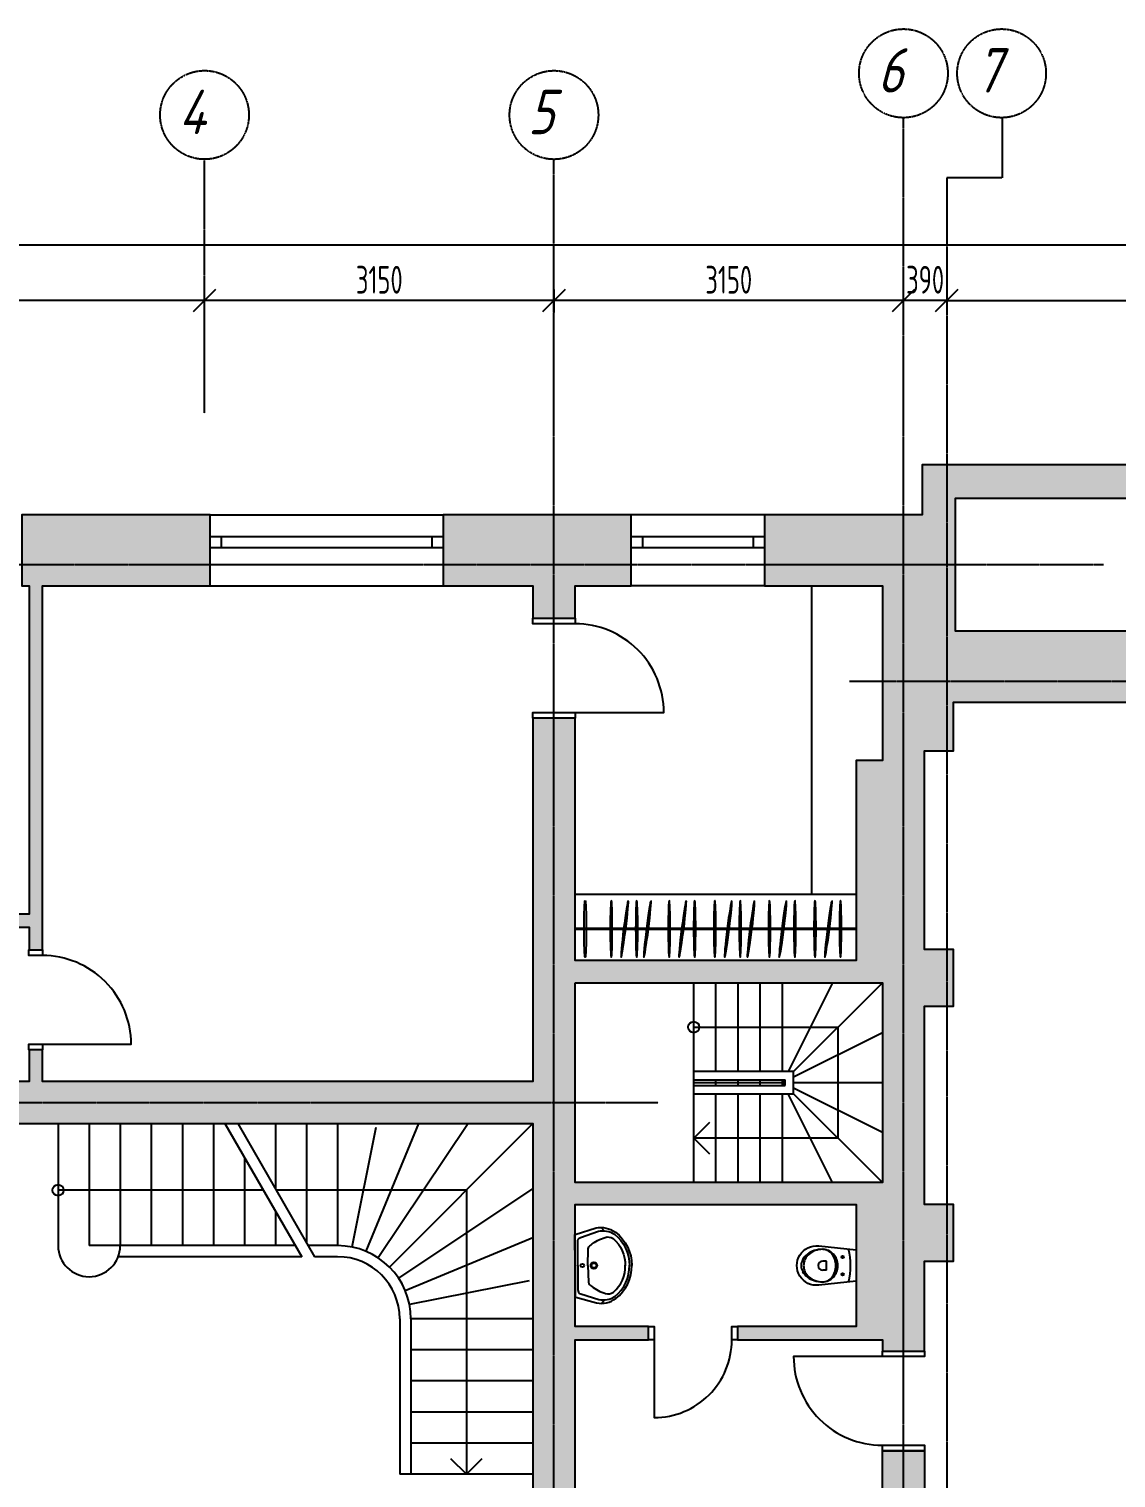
# Model space of a CAD drawing. Header units: millimetres. Extents: x 74752 to 193506, y -83124 to -13126.
# Drawn here: x 88831 to 98630, y -69922 to -56857 of the extents above; entities that cross this region are included whole.
import ezdxf

# ---------------------------------------------------------------- set-up
doc = ezdxf.new("R2010")
doc.units = ezdxf.units.MM
doc.linetypes.add('CENTER2', pattern=[1.125, 0.75, -0.125, 0.125, -0.125])
for name, color, linetype in [('axis', 40, 'CENTER2'), ('dim1', 4, 'Continuous'), ('door_dwgmodels.com', 250, 'Continuous'), ('furniture _san', 36, 'Continuous'), ('hatches', 8, 'Continuous'), ('sanitary', 144, 'Continuous'), ('stairs', 250, 'Continuous'), ('wall', 5, 'Continuous'), ('Windows', 4, 'Continuous')]:
    doc.layers.add(name, color=color, linetype=linetype)
doc.styles.add('ESKD', font='eskd.shx', dxfattribs={"oblique": 15})
doc.styles.add('РАЗМЕР', font='eskd.shx', dxfattribs={"width": 0.8, "height": 250})
doc.dimstyles.new('ISO-26', dxfattribs={"dimscale": 100, "dimtxt": 250, "dimasz": 2, "dimexe": 1, "dimexo": 0, "dimtad": 1, "dimdec": 0, "dimdsep": 46, "dimtxsty": 'РАЗМЕР', "dimblk1": 'OBLIQUE', "dimblk2": 'OBLIQUE', "dimsah": 1, "dimcen": 2.5, "dimadec": 1, "dimazin": 0, "dimtfac": 1, "dimtdec": 0, "dimtmove": 0, "dimatfit": 3, "dimldrblk": 'OBLIQUE', "dimfxl": 1, "dimarcsym": 0})

# ---------------------------------------------------------------- blocks, each defined once
blk = doc.blocks.new('_OBLIQUE')
at = {"color": 0, "linetype": 'ByBlock'}
blk.add_line((-0.5, -0.5), (0.5, 0.5), dxfattribs=at)
blk = doc.blocks.new('*D4')
at = {"layer": 'Defpoints', "color": 0, "transparency": 16777216}
for p in [(97104, -59228, 1), (119324, -59305), (119324, -60345, 1)]:
    blk.add_point(p, dxfattribs=at)
at = {"layer": 'dim1', "color": 0, "lineweight": -2, "transparency": 16777216}
for p, q in [((97104, -59228), (97104, -59405)), ((97104, -59305), (119324, -59305)), ((119324, -60345), (119324, -59205))]:
    blk.add_line(p, q, dxfattribs=at)
at = {"layer": 'dim1', "color": 0, "lineweight": -2, "transparency": 16777216, "xscale": 200, "yscale": 200, "zscale": 200, "rotation": 180}
blk.add_blockref('_OBLIQUE', (97104, -59305), dxfattribs=at)
at = {"layer": 'dim1', "color": 0, "lineweight": -2, "transparency": 16777216, "xscale": 200, "yscale": 200, "zscale": 200}
blk.add_blockref('_OBLIQUE', (119324, -59305), dxfattribs=at)
at = {"layer": 'dim1', "color": 0, "transparency": 16777216, "insert": (108214, -59118), "char_height": 250, "attachment_point": 5, "style": 'РАЗМЕР'}
blk.add_mtext('22220', dxfattribs=at)
blk = doc.blocks.new('*D11')
at = {"layer": 'Defpoints', "color": 0, "transparency": 16777216}
for p in [(80614, -58482, 1), (128934, -58482, 1), (128934, -58802)]:
    blk.add_point(p, dxfattribs=at)
at = {"layer": 'dim1', "color": 0, "lineweight": -2, "transparency": 16777216}
for p, q in [((80614, -58482), (80614, -58902)), ((128934, -58482), (128934, -58902)), ((80614, -58802), (128934, -58802))]:
    blk.add_line(p, q, dxfattribs=at)
at = {"layer": 'dim1', "color": 0, "lineweight": -2, "transparency": 16777216, "xscale": 200, "yscale": 200, "zscale": 200, "rotation": 180}
blk.add_blockref('_OBLIQUE', (80614, -58802), dxfattribs=at)
at = {"layer": 'dim1', "color": 0, "lineweight": -2, "transparency": 16777216, "xscale": 200, "yscale": 200, "zscale": 200}
blk.add_blockref('_OBLIQUE', (128934, -58802), dxfattribs=at)
at = {"layer": 'dim1', "color": 0, "transparency": 16777216, "insert": (104774, -58615), "char_height": 250, "attachment_point": 5, "style": 'РАЗМЕР'}
blk.add_mtext('48020', dxfattribs=at)
blk = doc.blocks.new('*U29')
at = {"color": 0, "linetype": 'ByBlock', "ltscale": 10}
blk.add_lwpolyline([(-50, 0), (-50, 800, 0.414214), (-850, 0)], format="xyb", dxfattribs=at)
at = {"color": 0}
for points in [[(-900, 0), (-850, 0), (-850, -121), (-900, -121)], [(-50, 0), (0, 0), (0, -121), (-50, -121)]]:
    blk.add_lwpolyline(points, close=True, dxfattribs=at)
blk = doc.blocks.new('*U32')
at = {"color": 0, "linetype": 'ByBlock', "ltscale": 10}
blk.add_lwpolyline([(-50, 0), (-50, 800, 0.414214), (-850, 0)], format="xyb", dxfattribs=at)
at = {"color": 0}
for points in [[(-900, 0), (-850, 0), (-850, -380), (-900, -380)], [(-50, 0), (0, 0), (0, -380), (-50, -380)]]:
    blk.add_lwpolyline(points, close=True, dxfattribs=at)
blk = doc.blocks.new('v1')
at = {"color": 0}
for p, q in [((41, -270), (-41, -270)), ((-41, -270), (-41, -303)), ((41, -270), (41, -303))]:
    blk.add_line(p, q, dxfattribs=at)
blk.add_lwpolyline([(-141, 0), (141, 0), (177, -339, -1.109549), (-177, -339), (-141, 0)], format="xyb", dxfattribs=at)
for centre in [(-78, -123), (78, -123)]:
    blk.add_circle(centre, 9.95, dxfattribs=at)
for centre, radius, start, end in [((0, -615), 564, 74.7124, 105.2876), ((-17, -303), 129, 156.1873, 180), ((-17, -303), 129, 156.1873, 180), ((-50, -303), 96.8, 152.905, 180), ((-9, -307), 138, 133.1854, 156.1873), ((-9, -307), 138, 133.1854, 156.1873), ((-26, -315), 124, 128.9942, 152.905), ((-3, -313), 146, 111.2448, 133.1854), ((-3, -313), 146, 111.2448, 133.1854), ((-10, -335), 149, 108.5391, 128.9942), ((0, -322), 156, 90, 111.2448), ((0, -322), 156, 90, 111.2448), ((0, -365), 180, 90, 108.5391), ((0, -322), 156, 68.7552, 90), ((0, -322), 156, 68.7552, 90), ((0, -365), 180, 71.4609, 90), ((3, -313), 146, 46.8146, 68.7552), ((3, -313), 146, 46.8146, 68.7552), ((10, -335), 149, 51.0058, 71.4609), ((9, -307), 138, 23.8127, 46.8146), ((9, -307), 138, 23.8127, 46.8146), ((26, -315), 124, 27.095, 51.0058), ((17, -303), 129, 0, 23.8127), ((17, -303), 129, 0, 23.8127), ((50, -303), 96.8, 0, 27.095), ((109, -303), 256, 180, 197.3785), ((55, -303), 202, 180, 199.4203), ((55, -303), 202, 180, 199.4203), ((28, -313), 173, 199.4203, 220.4025), ((28, -313), 173, 199.4203, 220.4025), ((56, -320), 200, 197.3785, 217.0738), ((0, -303), 41.2, 180, 0), ((-28, -313), 173, 319.5975, 340.5797), ((-28, -313), 173, 319.5975, 340.5797), ((-56, -320), 200, 322.9262, 342.6215), ((-109, -303), 256, 342.6215, 0), ((-55, -303), 202, 340.5797, 0), ((-55, -303), 202, 340.5797, 0), ((11, -327), 151, 220.4025, 244.0498), ((11, -327), 151, 220.4025, 244.0498), ((22, -346), 157, 217.0738, 241.268), ((0, -350), 125, 244.0498, 270), ((0, -350), 125, 244.0498, 270), ((0, -385), 112, 241.268, 270), ((0, -350), 125, 270, 295.9502), ((0, -350), 125, 270, 295.9502), ((0, -385), 112, 270, 298.732), ((-22, -346), 157, 298.732, 322.9262), ((-11, -327), 151, 295.9502, 319.5975), ((-11, -327), 151, 295.9502, 319.5975)]:
    blk.add_arc(centre, radius, start, end, dxfattribs=at)
blk = doc.blocks.new('*U33')
at = {"color": 0, "linetype": 'ByBlock', "ltscale": 10}
blk.add_lwpolyline([(-50, 0), (-50, 800, 0.414214), (-850, 0)], format="xyb", dxfattribs=at)
at = {"color": 0}
for points in [[(-900, 0), (-850, 0), (-850, -380), (-900, -380)], [(-50, 0), (0, 0), (0, -380), (-50, -380)]]:
    blk.add_lwpolyline(points, close=True, dxfattribs=at)
blk = doc.blocks.new('*U25')
at = {"color": 0}
for p, q in [((0, 0), (1200, 0)), ((100, 0), (100, -100)), ((1100, 0), (1100, -100)), ((0, -100), (1200, -100))]:
    blk.add_line(p, q, dxfattribs=at)
blk = doc.blocks.new('*U26')
at = {"color": 0}
for p, q in [((0, 0), (2100, 0)), ((100, 0), (100, -100)), ((2000, 0), (2000, -100)), ((0, -100), (2100, -100))]:
    blk.add_line(p, q, dxfattribs=at)
blk = doc.blocks.new('*U50')
at = {"color": 0, "linetype": 'ByBlock', "ltscale": 10}
blk.add_lwpolyline([(-50, 0), (-50, 700, 0.414214), (-750, 0)], format="xyb", dxfattribs=at)
at = {"color": 0}
for points in [[(-800, 0), (-750, 0), (-750, -120), (-800, -120)], [(-50, 0), (0, 0), (0, -120), (-50, -120)]]:
    blk.add_lwpolyline(points, close=True, dxfattribs=at)
blk = doc.blocks.new('wash b1')
at = {"color": 0}
for p, q in [((-311, -264), (-342, -239)), ((311, -264), (342, -239))]:
    blk.add_line(p, q, dxfattribs=at)
for points in [[(0, 0), (-279, 0, 0.349334), (-284, -4), (-338, -191, 0.210862), (-299, -365, 0.238221), (-1, -511, -0.006376)], [(-3, 0), (276, 0, -0.349334), (281, -4), (338, -191, -0.210862), (299, -365, -0.236938), (-1, -511, 0.006376)], [(0, -25), (-216, -25, 0.390337), (-256, -51), (-308, -212, 0.183446), (-282, -357, 0.232242), (0, -490, 0.646667)], [(0, -116), (-151, -119, 0.204561), (-187, -147, 0.107345), (-252, -274, 0.24654), (-242, -344, 0.234802), (1, -452, 0.791678)], [(-3, -116), (149, -119, -0.218686), (184, -142, -0.103144), (252, -274, -0.24654), (242, -344, -0.232404), (-4, -452, -0.791678)], [(-3, -25), (213, -25, -0.390337), (253, -51), (308, -212, -0.183446), (282, -357, -0.230237), (-3, -490, -0.646667)]]:
    blk.add_lwpolyline(points, format="xyb", dxfattribs=at)
for centre, radius in [((0, -66), 16), ((0, -170), 29), ((0, -170), 22)]:
    blk.add_circle(centre, radius, dxfattribs=at)
blk = doc.blocks.new('*D121')
at = {"layer": 'Defpoints', "color": 0, "transparency": 16777216}
for p in [(96714, -59305), (97104, -59228, -51547), (96714, -59401, -51547)]:
    blk.add_point(p, dxfattribs=at)
at = {"layer": 'dim1', "color": 0, "lineweight": -2, "transparency": 16777216}
for p, q in [((96714, -59401), (96714, -59205)), ((97104, -59305), (96714, -59305)), ((97104, -59228), (97104, -59405))]:
    blk.add_line(p, q, dxfattribs=at)
at = {"layer": 'dim1', "color": 0, "lineweight": -2, "transparency": 16777216, "xscale": 200, "yscale": 200, "zscale": 200, "rotation": 180}
blk.add_blockref('_OBLIQUE', (96714, -59305), dxfattribs=at)
at = {"layer": 'dim1', "color": 0, "lineweight": -2, "transparency": 16777216, "xscale": 200, "yscale": 200, "zscale": 200}
blk.add_blockref('_OBLIQUE', (97104, -59305), dxfattribs=at)
at = {"layer": 'dim1', "color": 0, "transparency": 16777216, "insert": (96909, -59118), "char_height": 250, "attachment_point": 5, "style": 'РАЗМЕР'}
blk.add_mtext('390', dxfattribs=at)
blk = doc.blocks.new('*D122')
at = {"layer": 'Defpoints', "color": 0, "transparency": 16777216}
for p in [(93564, -59305), (93564, -59414, -51547), (96714, -59401, -51547)]:
    blk.add_point(p, dxfattribs=at)
at = {"layer": 'dim1', "color": 0, "lineweight": -2, "transparency": 16777216}
for p, q in [((93564, -59414), (93564, -59205)), ((96714, -59305), (93564, -59305)), ((96714, -59401), (96714, -59205))]:
    blk.add_line(p, q, dxfattribs=at)
at = {"layer": 'dim1', "color": 0, "lineweight": -2, "transparency": 16777216, "xscale": 200, "yscale": 200, "zscale": 200, "rotation": 180}
blk.add_blockref('_OBLIQUE', (93564, -59305), dxfattribs=at)
at = {"layer": 'dim1', "color": 0, "lineweight": -2, "transparency": 16777216, "xscale": 200, "yscale": 200, "zscale": 200}
blk.add_blockref('_OBLIQUE', (96714, -59305), dxfattribs=at)
at = {"layer": 'dim1', "color": 0, "transparency": 16777216, "insert": (95139, -59118), "char_height": 250, "attachment_point": 5, "style": 'РАЗМЕР'}
blk.add_mtext('3150', dxfattribs=at)
blk = doc.blocks.new('*D123')
at = {"layer": 'Defpoints', "color": 0, "transparency": 16777216}
for p in [(90414, -59305), (93564, -59414, -51547), (90414, -59737, -51546)]:
    blk.add_point(p, dxfattribs=at)
at = {"layer": 'dim1', "color": 0, "lineweight": -2, "transparency": 16777216}
for p, q in [((90414, -59737), (90414, -59205)), ((93564, -59305), (90414, -59305)), ((93564, -59414), (93564, -59205))]:
    blk.add_line(p, q, dxfattribs=at)
at = {"layer": 'dim1', "color": 0, "lineweight": -2, "transparency": 16777216, "xscale": 200, "yscale": 200, "zscale": 200, "rotation": 180}
blk.add_blockref('_OBLIQUE', (90414, -59305), dxfattribs=at)
at = {"layer": 'dim1', "color": 0, "lineweight": -2, "transparency": 16777216, "xscale": 200, "yscale": 200, "zscale": 200}
blk.add_blockref('_OBLIQUE', (93564, -59305), dxfattribs=at)
at = {"layer": 'dim1', "color": 0, "transparency": 16777216, "insert": (91989, -59118), "char_height": 250, "attachment_point": 5, "style": 'РАЗМЕР'}
blk.add_mtext('3150', dxfattribs=at)
blk = doc.blocks.new('*D124')
at = {"layer": 'Defpoints', "color": 0, "transparency": 16777216}
for p in [(86314, -59305), (86314, -59795, -51547), (90414, -59737, -51546)]:
    blk.add_point(p, dxfattribs=at)
at = {"layer": 'dim1', "color": 0, "lineweight": -2, "transparency": 16777216}
for p, q in [((86314, -59795), (86314, -59205)), ((90414, -59305), (86314, -59305)), ((90414, -59737), (90414, -59205))]:
    blk.add_line(p, q, dxfattribs=at)
at = {"layer": 'dim1', "color": 0, "lineweight": -2, "transparency": 16777216, "xscale": 200, "yscale": 200, "zscale": 200, "rotation": 180}
blk.add_blockref('_OBLIQUE', (86314, -59305), dxfattribs=at)
at = {"layer": 'dim1', "color": 0, "lineweight": -2, "transparency": 16777216, "xscale": 200, "yscale": 200, "zscale": 200}
blk.add_blockref('_OBLIQUE', (90414, -59305), dxfattribs=at)
at = {"layer": 'dim1', "color": 0, "transparency": 16777216, "insert": (88364, -59118), "char_height": 250, "attachment_point": 5, "style": 'РАЗМЕР'}
blk.add_mtext('4100', dxfattribs=at)

msp = doc.modelspace()

# ---------------------------------------------------------------- hatches: boundary and pattern name
at = {"layer": 'hatches', "true_color": 0x474847}
h = msp.add_hatch(color=59, dxfattribs=at)
h.paths.add_polyline_path([(82703.6, -65246.4), (82003.6, -65246.4), (82003.6, -64986.4), (81613.6, -64986.4), (81613.6, -64886.4), (81363.6, -64886.4), (81363.6, -66775.4), (80957.1, -67182), (81409.6, -67634.5), (82003.6, -67040.5), (82003.6, -65626.4), (82703.6, -65626.4)])
h.paths.add_polyline_path([(80250, -67889.1), (80702.5, -68341.6), (80503.6, -68540.5), (80503.6, -68786.8), (79863.6, -68786.8), (79863.6, -68275.4)])
h.paths.add_polyline_path([(79863.6, -69786.8), (80503.6, -69786.8), (80503.6, -70033.1), (80702.5, -70232), (80250, -70684.5), (79863.6, -70298.2)])
h.paths.add_polyline_path([(80957.1, -71391.6), (81409.6, -70939.1), (82003.6, -71533.1), (82003.6, -72716.8), (81363.6, -72716.8), (81363.6, -71798.2), (80957.1, -71391.6)])
h.paths.add_polyline_path([(83013.6, -75486.8), (81363.6, -75486.8), (81363.6, -73716.8), (82003.6, -73716.8), (82003.6, -74846.8), (83013.6, -74846.8)])
h.paths.add_polyline_path([(85113.6, -74846.8), (85113.6, -75486.8), (86763.6, -75486.8), (86763.6, -74646.8), (87963.6, -74646.8), (87963.6, -74006.8), (87023.6, -74006.8), (87023.6, -72426.8), (87713.6, -72426.8), (87713.6, -72046.8), (86503.6, -72046.8), (86503.6, -70136.8), (86123.6, -70136.8), (86123.6, -72426.8), (86643.6, -72426.8), (86643.6, -74006.8), (86123.6, -74006.8), (86123.6, -74846.8), (85113.6, -74846.8)])
h.paths.add_polyline_path([(87566.8, -61236.5), (85881.8, -61236.5), (85881.8, -62286.5), (85171.8, -62286.5), (85171.8, -62536.5), (85271.8, -62536.5), (85271.8, -62926.5), (86124.5, -62926.5), (86124.5, -65246.4), (83703.6, -65246.4), (83703.6, -65626.4), (86124.6, -65626.4), (86123.6, -68436.7), (86503.6, -68436.7), (86506.9, -66726.8), (86944.9, -66726.8), (86944.9, -66346.8), (86503.6, -66346.8), (86507.1, -64956.8), (86944.9, -64956.8), (86944.9, -64836.8), (86633.6, -64836.8), (86637.1, -61876.5), (87566.8, -61876.5)])
h.paths.add_polyline_path([(90463.6, -61236.5), (88766.8, -61236.5), (88766.8, -61876.5), (88832.3, -61876.5), (88832.3, -64836.8), (87944.9, -64836.8), (87944.9, -64956.8), (88832.3, -64956.8), (88832.3, -65160.9), (88952.3, -65160.9), (88952.3, -61876.5), (90463.6, -61876.5)], flags=17)
h.paths.add_polyline_path([(94260.5, -61236.5), (92563.6, -61236.5), (92563.6, -61876.5), (93373.6, -61876.5), (93373.6, -62170.1), (93753.6, -62170.1), (93753.6, -61876.5), (94260.5, -61876.5)], flags=17)
h.paths.add_polyline_path([(101972.9, -60786.5), (96882.8, -60786.5), (96882.8, -61236.5), (95460.5, -61236.5), (95460.5, -61876.5), (96523.6, -61876.5), (96523.6, -63452), (96288.6, -63452), (96288.6, -65256.8), (93753.6, -65256.8), (93753.6, -63070.1), (93373.6, -63070.1), (93373.6, -66346.8), (88952.3, -66346.8), (88952.3, -66060.9), (88832.3, -66060.9), (88832.3, -66346.8), (87944.9, -66346.8), (87944.9, -66726.8), (93373.6, -66726.8), (93373.6, -70335.8), (93753.6, -70335.8), (93753.6, -68676.8), (94416.7, -68676.8), (94416.7, -68556.8), (93753.6, -68556.8), (93753.6, -67456.8), (96288.6, -67456.8), (96288.6, -68556.8), (95216.7, -68556.8), (95216.7, -68676.8), (96523.6, -68676.8), (96523.6, -68776.8), (96903.6, -68776.8), (96903.6, -67966.5), (97163.9, -67966.5), (97163.9, -67456.5), (96903.6, -67456.5), (96903.6, -65666.5), (97163.9, -65666.5), (97163.9, -65156.5), (96903.6, -65156.5), (96903.6, -63366.2), (97163.9, -63366.2), (97163.9, -62926.5), (102923.7, -62926.5), (102923.7, -62286.5), (97182.8, -62286.5), (97182.8, -61086.5), (101972.9, -61086.5)])
h.paths.add_polyline_path([(93753.6, -65456.8), (96523.6, -65456.8), (96523.6, -67256.8), (93753.6, -67256.8)], flags=16)
h.paths.add_polyline_path([(96523.6, -74886.8), (96523.6, -72426.8), (96263.6, -72426.8), (96263.6, -72166.8), (94563.6, -72166.8), (94563.6, -72426.8), (92563.6, -72426.8), (92563.6, -72046.8), (93373.6, -72046.8), (93373.6, -71235.8), (93753.6, -71235.8), (93753.6, -72046.8), (96523.6, -72046.8), (96523.6, -69676.8), (96903.6, -69676.8), (96903.6, -70196.5), (97163.9, -70196.5), (98743.5, -70192.1), (98743.3, -70836.5), (97163.6, -70836.5), (97163.6, -74886.8)])
h.paths.add_polyline_path([(101243.5, -70192.1), (103076.7, -70196.5), (103224.3, -70333.9), (102872, -70714.4), (102908.7, -70748.4), (102830.9, -70836.5), (101243.5, -70836.5), (101243.5, -70196.5)])
h.paths.add_polyline_path([(104316.8, -71147.4), (104557.9, -71289.8), (104293.9, -71736.7), (104337, -71762.2), (104278.2, -71867.2), (103948.5, -71672.5), (104009.8, -71568.9), (104052.8, -71594.3), (104316.6, -71147.7)])
h.paths.add_polyline_path([(105797.5, -71854), (105634.3, -72346.5), (105586.8, -72330.8), (105549, -72444.9), (105909.7, -72564.5), (105947.5, -72450.4), (105900, -72434.6), (106063.4, -71941.9)])
h.paths.add_polyline_path([(109313.3, -72230.6), (109368.6, -72746.7), (109418.2, -72741.4), (109431.1, -72860.8), (109053.2, -72901.2), (109040.4, -72781.8), (109090.2, -72776.5), (109034.9, -72260.5), (109313.3, -72230.6)])
h.paths.add_polyline_path([(107394.4, -72230.6), (107339.1, -72746.7), (107289.5, -72741.4), (107276.6, -72860.8), (107654.5, -72901.2), (107667.3, -72781.8), (107617.5, -72776.5), (107672.8, -72260.5), (107394.4, -72230.6)])
h.paths.add_polyline_path([(110910.2, -71854), (111073.4, -72346.5), (111120.9, -72330.8), (111158.7, -72444.9), (110798, -72564.5), (110760.2, -72450.4), (110807.7, -72434.6), (110644.3, -71941.9)])
h.paths.add_polyline_path([(112390.9, -71147.4), (112149.8, -71289.8), (112413.8, -71736.7), (112370.7, -71762.2), (112429.5, -71867.2), (112759.2, -71672.5), (112697.9, -71568.9), (112654.9, -71594.3), (112391.1, -71147.7)])
h.paths.add_polyline_path([(115464.2, -70192.1), (113631, -70196.5), (113483.4, -70333.9), (113835.7, -70714.4), (113799, -70748.4), (113876.8, -70836.5), (115464.2, -70836.5), (115464.2, -70196.5)])
h.paths.add_polyline_path([(121049.1, -70196.5), (121813.7, -70196.5), (121813.7, -70316.5), (121698.7, -70316.5), (121698.7, -72226.8), (121763.7, -72226.8), (121763.7, -72486.8), (119544.1, -72486.8), (119544.5, -70836.9), (117964.2, -70832.1), (117964.2, -70192.1), (119293.8, -70192.1), (119293.8, -69756.8), (119554.1, -69756.8), (119554.1, -69426.8), (119753.1, -69426.8), (120184.1, -69426.8), (120184.1, -70196.5), (120249.1, -70196.5), (120249.1, -70316.5), (120184.1, -70316.5), (120184.1, -71846.8), (121578.7, -71846.8), (121578.7, -70946.8), (121388.7, -70946.8), (121388.7, -70316.5), (121049.1, -70316.5)])
h.paths.add_polyline_path([(125414.2, -70576.5), (125414.2, -70316.5), (125284.2, -70316.5), (125284.2, -70196.5), (126286.1, -70196.5), (126286.1, -69708.4), (126404.1, -69708.4), (126406.1, -70196.5), (127604.1, -70196.5), (127604.1, -68196.5), (126404.1, -68196.5), (126404.1, -68906.4), (126284.1, -68906.4), (126284.1, -68196.5), (123704.1, -68196.5), (123704.1, -67476.5), (122614.1, -67476.5), (122614.1, -68196.5), (122494.1, -68196.5), (122494.1, -67476.5), (122394.1, -67476.5), (122394.1, -67356.5), (123704.1, -67356.5), (123704.1, -63801.5), (124084.1, -63801.5), (124084.1, -64976.5), (124376.8, -64976.5), (124376.8, -65096.5), (124084.1, -65096.5), (124084.1, -68076.5), (127604.1, -68076.5), (127604.1, -65096.5), (125276.8, -65096.5), (125276.8, -64976.5), (127604.1, -64976.5), (127604.1, -61876.5), (126537.2, -61876.5), (126537.2, -61236.5), (128262.2, -61236.5), (128262.2, -69936.5), (129384.2, -69936.5), (129384.2, -74296.9), (125024.2, -74296.9), (125024.2, -72486.8), (122863.7, -72486.8), (122863.7, -72226.8), (122913.7, -72226.8), (122913.7, -71846.8), (123833.7, -71846.8), (123833.7, -70316.5), (122813.7, -70316.5), (122813.7, -70196.5), (124284.1, -70196.5), (124284.1, -70316.5), (124083.7, -70316.5), (124083.7, -71846.8), (125414.2, -71846.8), (125414.2, -71696.8), (125664.2, -71696.8), (125664.2, -73656.9), (128744.2, -73656.9), (128744.2, -70576.5)])
h.paths.add_polyline_path([(117801.1, -62286.5), (119525.9, -62286.5), (119525.9, -61236.5), (121250.9, -61236.5), (121250.9, -61876.5), (120184.1, -61876.5), (120184.1, -67356.5), (121494.1, -67356.5), (121494.1, -67476.5), (121394.1, -67476.5), (121394.1, -68196.5), (121274.1, -68196.5), (121274.1, -67476.5), (120184.1, -67476.5), (120184.1, -68526.8), (119554.1, -68526.8), (119554.1, -67956.5), (119293.8, -67956.5), (119293.8, -67456.5), (119554.1, -67456.5), (119554.1, -65666.5), (119293.8, -65666.5), (119293.8, -65156.5), (119554.1, -65156.5), (119554.1, -63366.2), (119303.8, -63366.2), (119303.8, -62926.5), (117801.1, -62926.5)])
h.paths.add_polyline_path([(122450.9, -61236.5), (125337.2, -61236.5), (125337.2, -61876.5), (124084.1, -61876.5), (124084.1, -62901.5), (123704.1, -62901.5), (123704.1, -61876.5), (122450.9, -61876.5)], flags=17)
h.paths.add_polyline_path([(89263.6, -74006.8), (89963.6, -74006.8), (89963.6, -72426.8), (89413.6, -72426.8), (89413.6, -72046.8), (90863.6, -72046.8), (90863.6, -72426.8), (90593.6, -72426.8), (90603.6, -79746.8), (91593.7, -79746.8), (91593.7, -80266.8), (91643.7, -80266.8), (91643.7, -80386.8), (89963.6, -80386.8), (89963.6, -74646.8), (89263.6, -74646.8)])
h.paths.add_polyline_path([(97163.6, -80386.8), (97163.6, -77286.8), (96523.6, -77286.8), (96523.6, -79746.8), (95533.6, -79746.8), (95533.6, -80266.8), (95483.6, -80266.8), (95483.6, -80386.8), (97164.6, -80386.8)])
h.paths.add_polyline_path([(82003.6, -62926.5), (82003.6, -62536.5), (82103.6, -62536.5), (82103.6, -62286.5), (81363.6, -62286.5), (81363.6, -62986.5), (81363.6, -63026.5), (81613.6, -63026.5), (81613.6, -62926.5)])
h.paths.add_polyline_path([(113785, -62286.5), (116901.1, -62286.5), (116901.1, -62926.5), (113785, -62926.5)])
h.paths.add_polyline_path([(109603.8, -62286.5), (111285, -62286.5), (111285, -62926.5), (109603.8, -62926.5)])
h.paths.add_polyline_path([(105423.7, -62286.5), (107103.8, -62286.5), (107103.8, -62926.5), (105423.7, -62926.5)])
h.paths.add_polyline_path([(86123.6, -76796.8), (86763.6, -76796.8), (86763.6, -77436.8), (86123.6, -77436.8), (86123.6, -76796.8)])

# ---------------------------------------------------------------- linework, layer by layer
at = {"layer": 'axis'}
for p, q in [((96713.6, -60223.3, -51547), (96713.6, -57657, -51547)), ((97602.8, -57657, -51547.8), (97602.8, -58200.6, -51547.8)), ((90413.6, -60320.2, -51546.3), (90413.6, -58032.2, -51546.3)), ((93563.6, -60190.3, -51547), (93563.6, -58032.5, -51547)), ((97602.8, -58200.6, -51547.8), (97103.8, -58200.6, -51547.8)), ((97103.8, -58200.6, -51547.8), (97103.8, -70601.7, -51547.8)), ((93563.6, -72651.7, -51547), (93563.6, -60002.9, -51547)), ((96713.6, -72651.7, -51547), (96713.6, -60002.9, -51547)), ((85639.7, -61686.5, -51547), (98516, -61686.5, -51547)), ((96226.2, -62736.5, -51547), (120390, -62736.5, -51547)), ((85836.5, -66536.8, -51547), (94503.3, -66536.8, -51547))]:
    msp.add_line(p, q, dxfattribs=at)
at = {"layer": 'axis', "color": 18, "true_color": 0x000000}
for centre in [(96713.6, -57257, -51547), (97598.5, -57257, -51547), (90413.6, -57632.2, -51546.3), (93563.6, -57632.5, -51547)]:
    msp.add_circle(centre, 400, dxfattribs=at)
at = {"layer": 'furniture _san'}
for p, q in [((93753.6, -64963.6, -51547), (96288.6, -64963.6, -51547)), ((93753.6, -64973.6, -51547), (96288.6, -64973.6, -51547))]:
    msp.add_line(p, q, dxfattribs=at)
at = {"layer": 'furniture _san', "elevation": -51547}
for points in [[(93753.6, -64656.8), (95888.6, -64656.8), (95888.6, -61876.5)], [(95888.6, -64656.8), (96288.6, -64656.8)]]:
    msp.add_lwpolyline(points, dxfattribs=at)
at = {"layer": 'furniture _san'}
msp.add_ellipse((93844.5, -64969.9, -51547), major_axis=(0, 256.1), ratio=0.03669, dxfattribs=at)
at = {"layer": 'furniture _san', "extrusion": (0, 0, -1)}
for centre, major_axis in [((94080, -64969.9, -51547), (0, 256.1)), ((94200.9, -64971, -51547), (31.9, 254.1)), ((94309.3, -64969.9, -51547), (0, 256.1)), ((94405.8, -64971, -51547), (31.9, 254.1)), ((94602.6, -64969.9, -51547), (0, 256.1)), ((94723.5, -64971, -51547), (31.9, 254.1)), ((94831.9, -64969.9, -51547), (0, 256.1)), ((95013.4, -64969.9, -51547), (0, 256.1)), ((95134.3, -64971, -51547), (31.9, 254.1)), ((95242.7, -64969.9, -51547), (0, 256.1)), ((95339.2, -64971, -51547), (31.9, 254.1)), ((95505.7, -64969.9, -51547), (0, 256.1)), ((95626.7, -64971, -51547), (31.9, 254.1)), ((95735.1, -64969.9, -51547), (0, 256.1)), ((95916.6, -64969.9, -51547), (0, 256.1)), ((96037.5, -64971, -51547), (31.9, 254.1)), ((96145.9, -64969.9, -51547), (0, 256.1))]:
    msp.add_ellipse(centre, major_axis=major_axis, ratio=0.03669, dxfattribs=at)
at = {"layer": 'stairs', "color": 18, "true_color": 0x000000}
for p, q in [((94823.6, -66356.8, -51547), (94823.6, -65456.8, -51547)), ((95023.6, -66256.8, -51547), (95023.6, -65456.8, -51547)), ((95223.6, -66256.8, -51547), (95223.6, -65456.8, -51547)), ((95423.6, -66256.8, -51547), (95423.6, -65456.8, -51547)), ((95623.6, -66256.8, -51547), (95623.6, -65456.8, -51547)), ((96073.6, -65456.8, -51547.8), (95673.6, -66256.8, -51547.1)), ((95723.6, -66256.8, -51547), (96523.6, -65456.8, -51547)), ((96523.6, -65906.8, -51547.8), (95723.6, -66306.8, -51547.1)), ((95723.6, -66256.8, -51547), (94823.6, -66256.8, -51547)), ((94823.6, -66331.8, -51547), (95648.6, -66331.8, -51547)), ((94823.6, -67256.8, -51547), (94823.6, -66356.8, -51547)), ((94823.6, -66356.8, -51547), (95648.6, -66356.8, -51547)), ((95023.6, -66381.8, -51547), (95023.6, -66331.8, -51547)), ((95223.6, -66381.8, -51547), (95223.6, -66331.8, -51547)), ((95423.6, -66381.8, -51547), (95423.6, -66331.8, -51547)), ((95623.6, -66381.8, -51547), (95623.6, -66331.8, -51547)), ((95623.6, -66356.8, -51547), (95648.6, -66331.8, -51547)), ((95636.1, -66331.8, -51547), (95623.6, -66356.8, -51547)), ((95636.1, -66381.8, -51547), (95623.6, -66356.8, -51547)), ((95648.6, -66369.3, -51547), (95623.6, -66356.8, -51547)), ((95648.6, -66381.8, -51547), (95648.6, -66331.8, -51547)), ((95723.6, -66456.8, -51547), (95723.6, -66256.8, -51547)), ((95723.6, -66356.8, -51547), (96523.6, -66356.8, -51547)), ((94823.6, -66381.8, -51547), (95648.6, -66381.8, -51547)), ((94823.6, -66456.8, -51547), (95723.6, -66456.8, -51547)), ((95023.6, -67256.8, -51547), (95023.6, -66456.8, -51547)), ((95223.6, -67256.8, -51547), (95223.6, -66456.8, -51547)), ((95423.6, -67256.8, -51547), (95423.6, -66456.8, -51547)), ((95623.6, -67256.8, -51547), (95623.6, -66456.8, -51547)), ((96073.6, -67256.8, -51547.8), (95673.6, -66456.8, -51547.1)), ((96523.6, -66806.8, -51547.8), (95723.6, -66406.8, -51547.1)), ((95723.6, -66456.8, -51547), (96523.6, -67256.8, -51547)), ((89093.6, -66726.8, -51547), (89093.6, -67826.8, -51547)), ((89373.6, -66726.8, -51547), (89373.6, -67826.8, -51547)), ((89653.6, -66726.8, -51547), (89653.6, -67826.8, -51547)), ((89933.6, -66726.8, -51547), (89933.6, -67826.8, -51547)), ((90213.6, -66726.8, -51547), (90213.6, -67826.8, -51547)), ((90493.6, -66726.8, -51547), (90493.6, -67826.8, -51547)), ((90597.5, -66726.8, -51547.8), (91290.3, -67926.8, -51547.8)), ((90713, -66726.8, -51547.8), (91405.8, -67926.8, -51547.8)), ((91053.6, -66726.8, -51547), (91053.6, -67316.8, -51547)), ((91333.6, -66726.8, -51547), (91333.6, -67801.8, -51547)), ((91613.6, -66726.8, -51547), (91613.6, -67826.8, -51547)), ((91613.6, -66726.8, -51547.8), (91613.6, -67826.8, -51547.8)), ((91957, -66760.6, -51547.8), (91742.4, -67839.5, -51547.8)), ((92342.7, -66726.8, -51547.8), (91866.2, -67877, -51547.8)), ((92789.6, -66726.8, -51547.8), (91980.3, -67938, -51547.8)), ((93373.6, -66726.8, -51547.8), (92080.3, -68020.1, -51547.8)), ((90773.6, -67031.9, -51547), (90773.6, -67826.8, -51547)), ((90943.9, -67326.8, -51547), (89093.6, -67326.8, -51547)), ((92773.6, -67326.8, -51547), (91059.4, -67326.8, -51547)), ((93373.6, -67310.8, -51547.8), (92162.4, -68120.1, -51547.8)), ((92773.6, -67326.8, -51547.8), (92773.6, -69886.8, -51547.8)), ((91053.6, -67516.8, -51547), (91053.6, -67826.8, -51547)), ((93373.6, -67757.8, -51547.8), (92223.4, -68234.2, -51547.8)), ((91232.6, -67826.8, -51547.8), (89373.6, -67826.8, -51547.8)), ((91290.3, -67926.8, -51547.8), (89635.2, -67926.8, -51547.8)), ((91613.6, -67826.8, -51547.8), (91348.1, -67826.8, -51547.8)), ((91613.6, -67926.8, -51547.8), (91405.8, -67926.8, -51547.8)), ((93339.8, -68143.4, -51547.8), (92261, -68358, -51547.8)), ((92173.6, -68486.8, -51547), (92173.6, -69886.8, -51547)), ((92273.6, -68486.8, -51547), (92273.6, -69886.8, -51547)), ((93373.6, -68486.8, -51547.8), (92273.6, -68486.8, -51547.8)), ((93373.6, -68766.8, -51547.8), (92273.6, -68766.8, -51547.8)), ((93373.6, -69046.8, -51547.8), (92273.6, -69046.8, -51547.8)), ((93373.6, -69326.8, -51547.8), (92273.6, -69326.8, -51547.8)), ((93373.6, -69326.8, -51547.8), (92273.6, -69326.8, -51547.8)), ((93373.6, -69606.8, -51547.8), (92273.6, -69606.8, -51547.8)), ((93373.6, -69886.8, -51547.8), (92173.6, -69886.8, -51547.8))]:
    msp.add_line(p, q, dxfattribs=at)
for points, elevation in [([(94823.6, -65856.8), (96123.6, -65856.8), (96123.6, -66356.8), (96123.6, -66856.8), (94823.6, -66856.8)], -51547), ([(94965.1, -66715.4), (94823.6, -66856.8), (94965.1, -66998.2)], -51547), ([(92632.2, -69745.4), (92773.6, -69886.8), (92915.1, -69745.4)], -51547.8)]:
    msp.add_lwpolyline(points, dxfattribs=dict(at, elevation=elevation))
for centre in [(94823.6, -65856.8, -51547), (89093.6, -67326.8, -51547)]:
    msp.add_circle(centre, 50, dxfattribs=at)
for centre, radius, start, end in [((89373.6, -67826.8, -51547), 280, 180, 0), ((91613.6, -68486.8, -51547.8), 660, 0, 90), ((91613.6, -68486.8, -51547.8), 560, 0, 90)]:
    msp.add_arc(centre, radius, start, end, dxfattribs=at)
at = {"layer": 'wall', "color": 18, "true_color": 0x000000}
for p, q in [((90463.6, -61236.5, -51547), (92563.6, -61236.5, -51547)), ((95460.5, -61236.5, -51547), (94260.5, -61236.5, -51547)), ((90463.6, -61876.5, -51547), (92563.6, -61876.5, -51547)), ((95460.5, -61876.5, -51547), (94260.5, -61876.5, -51547))]:
    msp.add_line(p, q, dxfattribs=at)
at = {"layer": 'wall', "color": 5, "elevation": -51547}
for points in [[(101972.9, -60786.5), (96882.8, -60786.5), (96882.8, -61236.5), (95460.5, -61236.5), (95460.5, -61876.5), (96523.6, -61876.5), (96523.6, -63452), (96288.6, -63452), (96288.6, -65256.8), (93753.6, -65256.8), (93753.6, -63070.1), (93373.6, -63070.1), (93373.6, -66346.8), (88952.3, -66346.8), (88952.3, -66060.9), (88952.3, -66060.9), (88832.3, -66060.9), (88832.3, -66346.8), (87944.9, -66346.8), (87944.9, -66726.8), (87944.9, -66726.8), (93373.6, -66726.8), (93373.6, -70335.8)], [(102923.7, -62286.5), (97182.8, -62286.5), (97182.8, -61086.5), (101972.9, -61086.5)], [(93753.6, -70335.8), (93753.6, -68676.8), (94416.7, -68676.8), (94416.7, -68556.8), (93753.6, -68556.8), (93753.6, -67456.8), (96288.6, -67456.8), (96288.6, -68556.8), (95216.7, -68556.8), (95216.7, -68676.8), (96523.6, -68676.8), (96523.6, -68776.8), (96903.6, -68776.8), (96903.6, -67966.5), (97163.9, -67966.5), (97163.9, -67456.5), (96903.6, -67456.5), (96903.6, -65666.5), (97163.9, -65666.5), (97163.9, -65156.5), (96903.6, -65156.5), (96903.6, -63366.2), (97163.9, -63366.2), (97163.9, -62926.5), (102923.7, -62926.5)], [(88832.3, -63306.7), (88832.3, -64206.7)]]:
    msp.add_lwpolyline(points, dxfattribs=at)
for points in [[(90463.6, -61236.5), (88766.8, -61236.5), (88766.8, -61876.5), (88832.3, -61876.5), (88832.3, -64836.8), (87944.9, -64836.8), (87944.9, -64956.8), (88832.3, -64956.8), (88832.3, -65160.9), (88952.3, -65160.9), (88952.3, -61876.5), (90463.6, -61876.5), (90463.6, -61236.5)], [(94260.5, -61236.5), (92563.6, -61236.5), (92563.6, -61876.5), (93373.6, -61876.5), (93373.6, -62170.1), (93753.6, -62170.1), (93753.6, -61876.5), (94260.5, -61876.5), (94260.5, -61236.5)], [(93753.6, -65456.8), (96523.6, -65456.8), (96523.6, -67256.8), (93753.6, -67256.8)], [(96523.6, -74886.8), (96523.6, -72426.8), (96263.6, -72426.8), (96263.6, -72166.8), (94563.6, -72166.8), (94563.6, -72426.8), (92563.6, -72426.8), (92563.6, -72046.8), (93373.6, -72046.8), (93373.6, -71235.8), (93753.6, -71235.8), (93753.6, -72046.8), (96523.6, -72046.8), (96523.6, -69676.8), (96903.6, -69676.8), (96903.6, -70196.5), (97163.9, -70196.5), (97163.9, -70196.5), (98743.5, -70192.1), (98743.3, -70836.5), (97163.6, -70836.5), (97163.6, -74886.8), (96523.6, -74886.8)]]:
    msp.add_lwpolyline(points, close=True, dxfattribs=at)

# ---------------------------------------------------------------- block references
at = {"layer": 'door_dwgmodels.com'}
for name, p, rotation in [('*U32', (93753.6, -63070.1, -51547), 270), ('*U29', (88952.3, -66060.9, -51547), 270), ('*U50', (94416.7, -68676.8, -51547), 180), ('*U33', (96523.6, -68776.8, -51547), 89.99999999999997)]:
    msp.add_blockref(name, p, dxfattribs=dict(at, rotation=rotation))
at = {"layer": 'sanitary'}
for name, p, rotation in [('wash b1', (93753.6, -68006.8, -51547), 90.37161397333844), ('v1', (96288.6, -68006.8, -51547), 270)]:
    msp.add_blockref(name, p, dxfattribs=dict(at, rotation=rotation))
at = {"layer": 'Windows', "xscale": -1}
for name, p in [('*U26', (92563.6, -61436.5, -51547)), ('*U25', (95460.5, -61436.5, -51547))]:
    msp.add_blockref(name, p, dxfattribs=at)

# ---------------------------------------------------------------- texts
at = {"layer": 'axis', "color": 18, "true_color": 0x000000, "style": 'ESKD', "oblique": 15}
for s, p in [('6', (96478.6, -57429.9, -51547)), ('7', (97363.5, -57429.9, -51547)), ('4', (90178.6, -57805.1, -51546.3)), ('5', (93328.6, -57805.4, -51547))]:
    msp.add_text(s, height=400, dxfattribs=at).set_placement(p)

# ---------------------------------------------------------------- dimensions: what is measured, and where the dimension line sits
at = {"layer": 'dim1'}
dim = msp.add_linear_dim(base=(128934.2, -58802.1, -51547.8), p1=(80613.6, -58482.1, -51547), p2=(128934.2, -58482.1, -51546.4), text='48020', dimstyle='ISO-26', dxfattribs=at)
dim.commit()
dim.dimension.update_dxf_attribs({"geometry": '*D11', "text_midpoint": (104773.9, -58614.6, -51547.8)})
for base, p1, p2, picture, middle in [((86313.6, -59305.4), (90413.6, -59736.8, -51546.3), (86313.6, -59794.7, -51547), '*D124', (88363.6, -59117.9)), ((90413.6, -59305.4), (93563.6, -59414.3, -51547), (90413.6, -59736.8, -51546.3), '*D123', (91988.6, -59117.9)), ((93563.6, -59305.4), (96713.6, -59400.9, -51547), (93563.6, -59414.3, -51547), '*D122', (95138.6, -59117.9)), ((119324, -59305.4, -51547.8), (97103.8, -59227.8, -51547), (119324, -60345.5, -51547), '*D4', (108213.9, -59117.9, -51547.8))]:
    dim = msp.add_linear_dim(base=base, p1=p1, p2=p2, dimstyle='ISO-26', dxfattribs=at)
    dim.commit()
    dim.dimension.update_dxf_attribs({"geometry": picture, "text_midpoint": middle})
dim = msp.add_linear_dim(base=(96713.6, -59305.4), p1=(97103.8, -59227.8, -51547), p2=(96713.6, -59400.9, -51547), dimstyle='ISO-26', dxfattribs=at)
dim.commit()
dim.dimension.update_dxf_attribs({"geometry": '*D121', "text_midpoint": (96908.7, -59305.4), "dimtype": 160})

doc.saveas('drawing.dxf')
